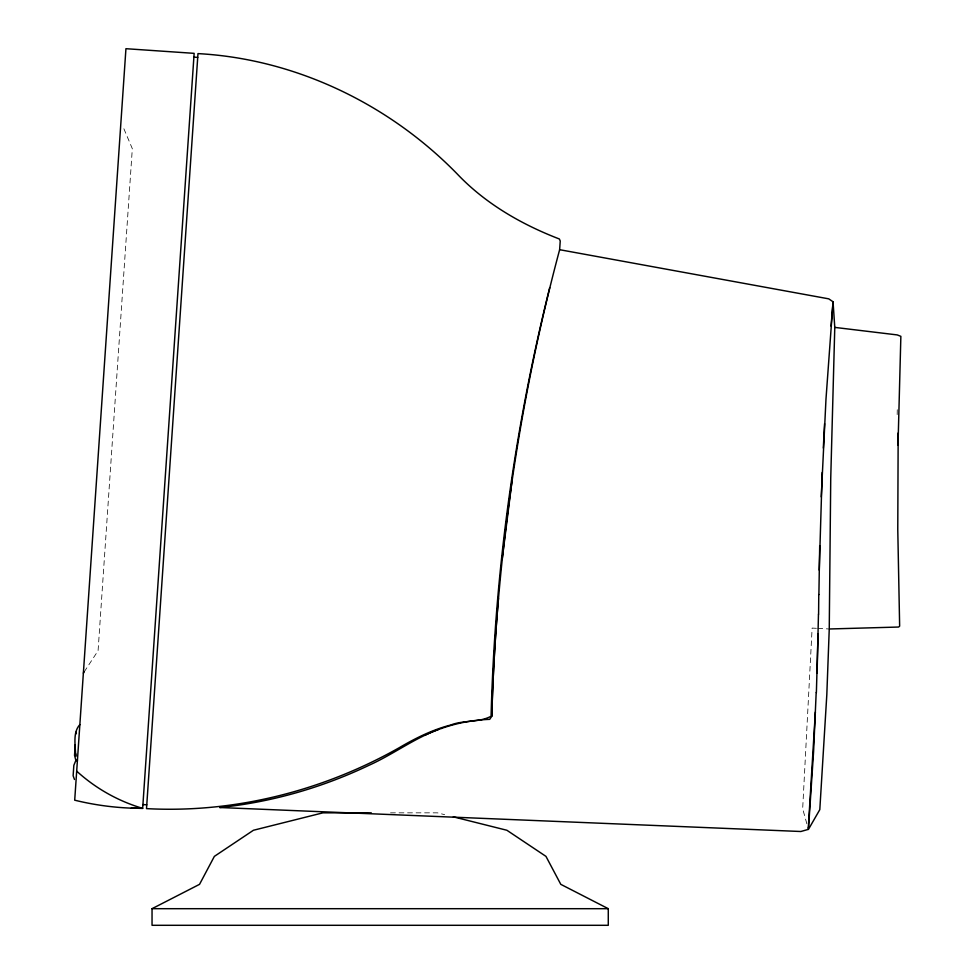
<?xml version="1.0" encoding="UTF-8"?>
<svg xmlns="http://www.w3.org/2000/svg" width="974" height="974" viewBox="0 0 974 974"><rect width="100%" height="100%" fill="white"/><g stroke="black" fill="none" stroke-linecap="round" stroke-linejoin="round"><path stroke-width="0.73" stroke-dasharray="4.87 3.65" d="M897.176 414.607L897.322 406.889M84.19 671.877L98.082 650.717L132.318 148.657L123.223 127.204M390.537 812.84L437.411 812.84L444.643 814.654M816.407 628.315L812.121 628.084L802.673 808.737L808.043 828.046M817.831 628.388L827.827 628.912"/><path stroke-width="1.46" d="M816.188 692.477L813.607 751.21L808.432 829.422L819.804 809.638L826.816 694.718L829.251 628.985L830.737 478.185L834.779 327.398L833.05 301.77L828.752 298.848L559.636 249.697L560.233 241.004L559.356 238.983C521.65 224.483 485.527 203.724 457.378 174.127C389.357 104.255 295.743 58.939 197.978 53.607L146.514 808.627C234.259 813.351 322.723 790.961 399.06 747.813C415.35 738.243 432.407 729.733 450.779 725.009C463.782 719.92 478.904 722.83 491.079 716.243A1891.009 1806.295 -86.1 0 1 506.078 519.714C516.05 441.599 530.623 364.093 549.701 287.695M898.174 432.967L897.772 529.6L899.647 626.16L898.612 627.037L829.251 628.985M818.598 614.156L818.769 594.554M818.891 594.566L819.706 545.708M898.016 445.045L900.865 336.347L897.249 334.922L834.779 327.398M819.256 570.143L822.19 472.463M818.464 614.144L817.101 672.912M818.05 633.733L816.382 692.49M441.453 728.442A170.681 166.603 -86.1 0 1 489.715 719.348L491.785 716.292C496.168 558.82 518.862 401.86 559.636 249.697M821.252 496.874L825.976 399.255L833.05 301.77L831.066 326.12M815.36 712.055L808.213 829.41L800.847 831.504L219.686 807.519C271.442 802.223 322.114 787.649 369.049 765.26C393.776 754.156 415.63 737.172 441.453 728.43M823.322 448.052L824.576 423.653M75.242 744.842L74.535 755.264L75.789 760.122L77.433 760.244M502.231 558.918L512.044 480.693M74.913 750.881L75.278 749.225M83.374 673.119L84.348 671.634M79.868 724.619C72.429 732.57 75.619 745.999 75.595 755.69M453.324 816.833L506.882 830.262L545.964 856.377L560.793 884.343L608.275 908.693L608.275 925.3L152.041 925.3L152.041 908.693L199.536 884.343L214.365 856.377L253.435 830.262L322.918 812.84L371.277 812.84M152.041 908.693L608.275 908.693M131.234 808.14L142.667 808.359L194.143 53.351L125.938 48.7L74.706 800.19A283.178 283.178 0 0 0 131.234 808.14L142.667 808.359A169.33 169.33 0 0 1 76.69 771.152M193.875 57.137L197.722 57.405M77.396 760.804L75.753 760.694L73.841 765.333L73.135 775.754L74.474 779.48M142.922 804.561L146.77 804.828M74.694 752.865L76.057 756.226M74.779 751.66L75.68 753.925M74.73 752.391L75.631 754.655M76.203 732.01L76.337 733.702M491.785 716.292A1970.658 1923.589 -86.1 0 1 498.469 598.182M424.944 735.212A132.854 129.688 -86.1 0 1 438.117 729.672"/></g></svg>
